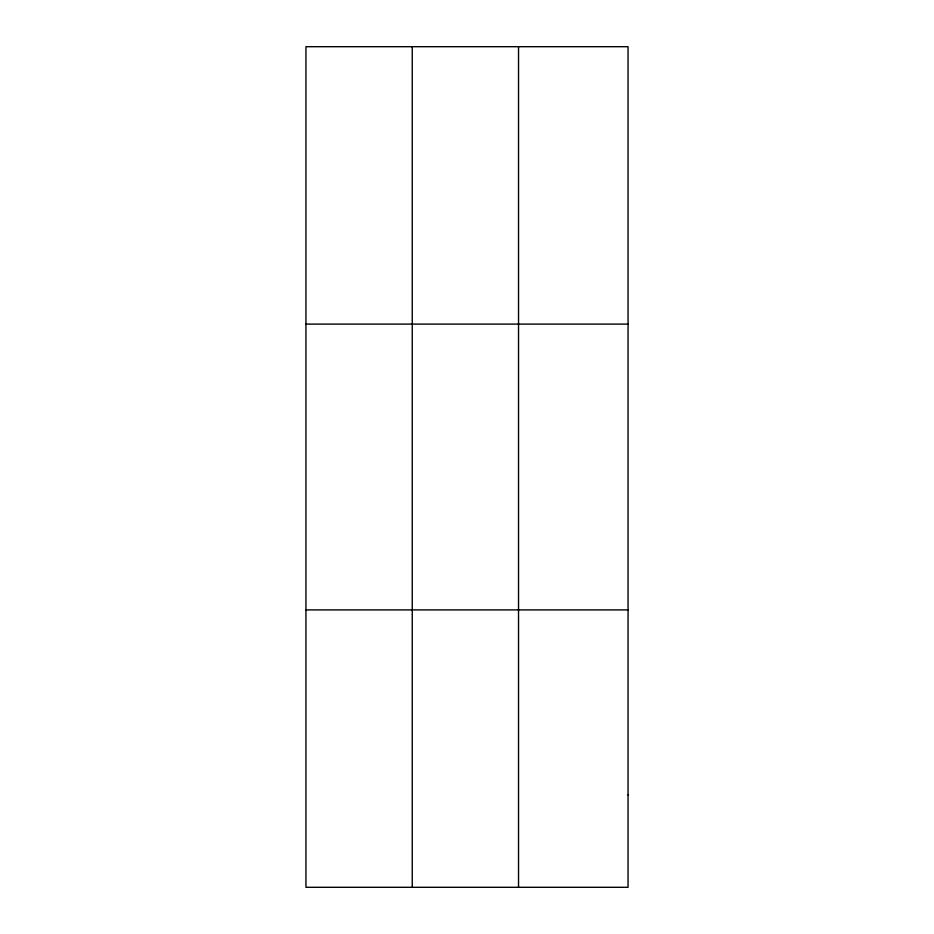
<?xml version="1.0" encoding="UTF-8"?>
<svg xmlns="http://www.w3.org/2000/svg" width="934" height="934" viewBox="0 0 934 934"><rect width="100%" height="100%" fill="white"/><g stroke="black" fill="none" stroke-linecap="round" stroke-linejoin="round"><path stroke-width="1.4" d="M412.244 887.3L412.244 46.7M518.533 887.3L518.533 46.7M305.943 324.098L628.057 324.098M305.943 609.902L628.057 609.902M628.057 794.834L628.057 887.3L305.943 887.3L305.943 46.7L628.057 46.7L628.057 794.834"/></g></svg>
